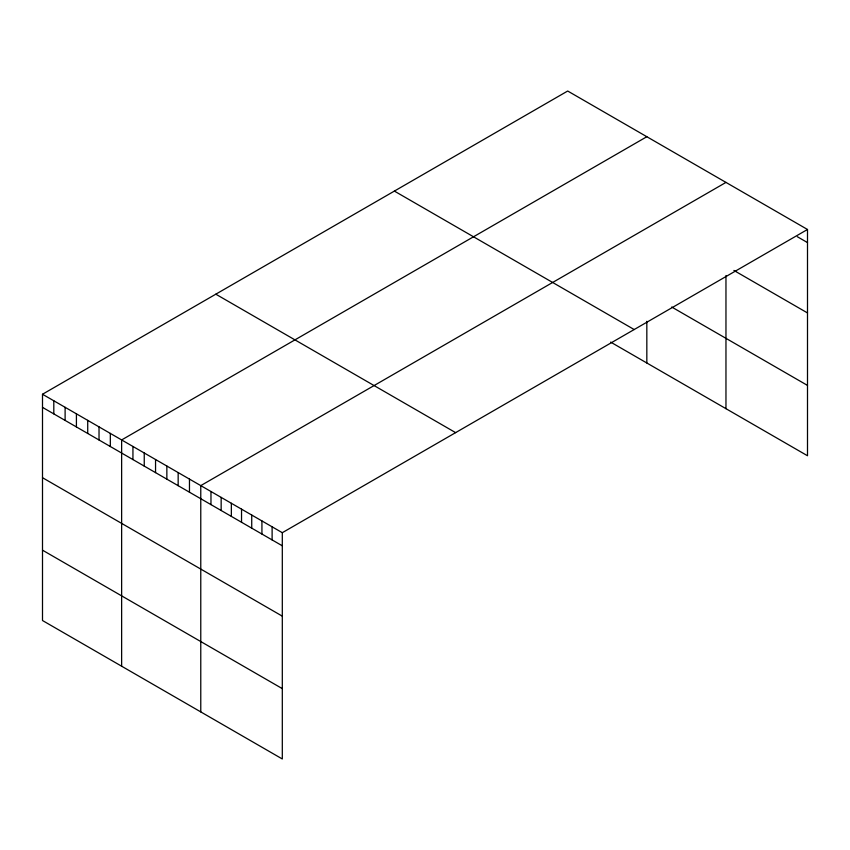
<?xml version="1.0" encoding="UTF-8"?>
<svg xmlns="http://www.w3.org/2000/svg" width="850" height="850" viewBox="0 0 850 850"><rect width="100%" height="100%" fill="white"/><g stroke="black" fill="none" stroke-linecap="round" stroke-linejoin="round"><path stroke-width="1.27" d="M42.5 394.251L282.306 532.695L282.306 758.976L42.5 620.521L42.5 394.251L567.694 91.024L807.5 229.479L807.5 455.749L610.651 342.104M646.829 136.722L121.635 439.939L121.635 666.209M725.964 182.41L200.77 485.626L200.77 711.896M282.306 532.695L807.5 229.479M797.311 236.704L807.5 242.59M733.89 270.438L807.5 312.938M671.702 307.009L807.5 385.411M394.379 191.091L634.185 329.545M215.815 294.185L455.621 432.639M42.5 407.362L282.306 545.806M42.5 477.7L282.306 616.154M42.5 550.173L282.306 688.628M725.964 275.527L725.964 408.68M646.829 321.311L646.829 362.993M272.117 526.809L272.117 539.931M261.928 520.933L261.928 534.044M251.727 515.047L251.727 528.158M241.538 509.161L241.538 522.272M231.349 503.274L231.349 516.386M221.159 497.388L221.159 510.51M210.97 491.513L210.97 504.624M189.465 479.103L189.465 492.214M178.16 472.568L178.16 485.679M166.855 466.044L166.855 479.156M155.55 459.521L155.55 472.632M144.245 452.986L144.245 466.098M132.94 446.462L132.94 459.574M110.33 433.404L110.33 446.516M99.025 426.881L99.025 439.992M87.72 420.357L87.72 433.468M76.415 413.822L76.415 426.944M65.11 407.299L65.11 420.41M53.805 400.775L53.805 413.886"/></g></svg>
